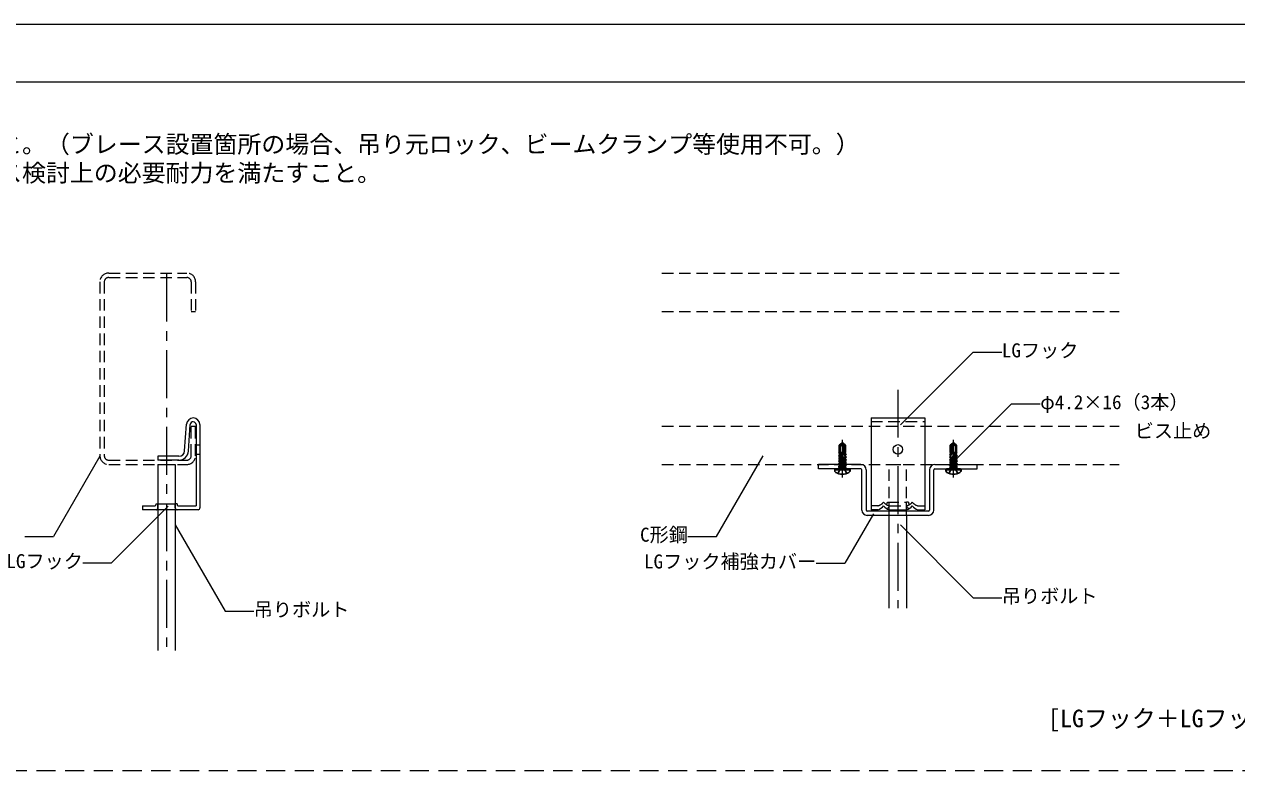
# Model space of a CAD drawing. Units: millimetres on the paper, with parts at other scales. Extents: x -195 to 195, y -140 to 138.
# Drawn here: x -91.3 to 35.4, y 59.5 to 137.5 of the extents above; entities that cross this region are included whole.
import ezdxf
from ezdxf.enums import TextEntityAlignment as Align

# ---------------------------------------------------------------- set-up
doc = ezdxf.new("R2010")
doc.units = ezdxf.units.MM
for name, pattern in [('CHAIN1', [8, 5, -1, 1, -1]), ('DASHED1', [1.8, 1.2, -0.6]), ('DASHED2', [3, 2, -1]), ('DASHED3', [4, 3, -1])]:
    doc.linetypes.add(name, pattern=pattern)
for name, color, linetype, lineweight in [('3-0_中心線', 4, 'CHAIN1', 9), ('3-1_吊り材', 7, 'Continuous', 18), ('3-6_文字', 7, 'Continuous', 18), ('3-9_躯体他', 4, 'DASHED1', 9), ('3-B_補強金具・金具・その他', 3, 'Continuous', 18), ('3-C_ビス・アンカーボルト', 2, 'DASHED1', 25), ('F-3_野縁', 7, 'Continuous', 18)]:
    doc.layers.add(name, color=color, linetype=linetype, lineweight=lineweight)
doc.styles.add('ＭＳ ゴシック', font='')
doc.styles.get('ＭＳ ゴシック').set_extended_font_data('MS Gothic')

msp = doc.modelspace()

# ---------------------------------------------------------------- linework, layer by layer
at = {"layer": '3-0_中心線'}
for p, q in [((-76.4, 111.433), (-76.4, 72.053)), ((0, 99.309), (0, 76.495)), ((-5.8, 90.137), (-5.8, 94.085)), ((5.8, 90.137), (5.8, 94.085))]:
    msp.add_line(p, q, dxfattribs=at)
at = {"layer": '3-1_吊り材'}
for p, q in [((-77.3, 91.5), (-75.5, 91.5)), ((-77.3, 91.5), (-77.3, 87.375)), ((-75.5, 91.5), (-75.5, 87.375)), ((-77.3, 86.775), (-77.3, 72.053)), ((-75.5, 86.775), (-75.5, 72.053)), ((-0.9, 76.495), (-0.9, 86.18)), ((0.9, 86.18), (0.9, 76.495))]:
    msp.add_line(p, q, dxfattribs=at)
at = {"layer": '3-1_吊り材', "linetype": 'DASHED1'}
for p, q in [((0.9, 86.18), (0.9, 91.5)), ((-77.3, 87.375), (-77.3, 86.775)), ((-75.5, 87.375), (-75.5, 86.775))]:
    msp.add_line(p, q, dxfattribs=at)
msp.add_lwpolyline([(-0.9, 86.18), (-0.9, 91.5), (0.9, 91.5)], dxfattribs=at)
at = {"layer": '3-6_文字'}
for p, q in [((0.257, 95.65), (7.861, 103.254)), ((7.861, 103.254), (10.861, 103.254)), ((6.193, 92.162), (11.871, 97.841)), ((11.871, 97.841), (14.871, 97.841)), ((-83.368, 92.361), (-88.199, 83.993)), ((-18.933, 83.993), (-14.081, 92.397)), ((-76.224, 87.146), (-82.138, 81.233)), ((-2.542, 86.362), (-5.525, 81.194)), ((-75.5, 85.182), (-70.297, 76.169)), ((0.257, 85.182), (7.861, 77.578)), ((-91.199, 83.993), (-88.199, 83.993)), ((-21.933, 83.993), (-18.933, 83.993)), ((-85.138, 81.233), (-82.138, 81.233)), ((-8.525, 81.194), (-5.525, 81.194)), ((7.861, 77.578), (10.861, 77.578)), ((-70.297, 76.169), (-67.297, 76.169))]:
    msp.add_line(p, q, dxfattribs=at)
at = {"layer": '3-9_躯体他'}
for p, q in [((-82.448, 111.5), (-74.288, 111.5)), ((-24.649, 111.5), (23.133, 111.5)), ((-83.368, 110.58), (-83.368, 92.42)), ((-82.908, 110.58), (-82.908, 92.42)), ((-82.448, 111.04), (-74.288, 111.04)), ((-73.368, 110.58), (-73.368, 107.5)), ((-24.649, 107.5), (23.133, 107.5)), ((-73.368, 92.42), (-73.368, 95.5)), ((-24.649, 95.5), (23.133, 95.5)), ((-82.448, 91.96), (-74.288, 91.96)), ((-82.448, 91.5), (-74.288, 91.5)), ((-24.649, 91.5), (23.133, 91.5))]:
    msp.add_line(p, q, dxfattribs=at)
for points in [[(-73.828, 110.58), (-73.828, 107.5), (-73.368, 107.5)], [(-73.828, 92.42), (-73.828, 95.5), (-73.368, 95.5)]]:
    msp.add_lwpolyline(points, dxfattribs=at)
for centre, radius, start, end in [((-82.448, 110.58), 0.92, 90, 180), ((-74.288, 110.58), 0.92, 0, 90), ((-82.448, 110.58), 0.46, 90, 180), ((-74.288, 110.58), 0.46, 0, 90), ((-82.448, 92.42), 0.92, 180, 270), ((-82.448, 92.42), 0.46, 180, 270), ((-74.288, 92.42), 0.92, 270, 0), ((-74.288, 92.42), 0.46, 270, 0)]:
    msp.add_arc(centre, radius, start, end, dxfattribs=at)
at = {"layer": '3-B_補強金具・金具・その他'}
for p, q in [((-2.8, 96.375), (-2.8, 86.775)), ((-74.515, 92.921), (-74.32, 95.711)), ((-74.116, 92.893), (-73.921, 95.683)), ((-73.322, 95.662), (-73.322, 87.175)), ((-72.922, 95.662), (-72.911, 86.985)), ((-75.113, 92.362), (-77.322, 92.362)), ((-77.322, 92.362), (-77.322, 91.962)), ((-75.113, 91.962), (-77.322, 91.962)), ((-3.86, 91.5), (-8.3, 91.5)), ((3.86, 91.5), (8.3, 91.5)), ((-3.76, 86.74), (-3.76, 90.94)), ((-3.3, 90.94), (-3.3, 86.74)), ((3.3, 90.94), (3.3, 86.74)), ((3.76, 86.74), (3.76, 90.94)), ((-78.9, 87.175), (-77.6, 87.175)), ((-78.9, 87.175), (-78.9, 86.775)), ((-73.111, 86.775), (-78.9, 86.775)), ((-77.5, 87.375), (-75.5, 87.375)), ((-75.3, 87.375), (-75.5, 87.375)), ((-75.2, 87.175), (-73.322, 87.175)), ((3.2, 86.64), (-3.2, 86.64)), ((3.2, 86.18), (-3.2, 86.18)), ((-2.1, 86.775), (-2.8, 86.775)), ((-0.9, 86.775), (0.9, 86.775)), ((2.1, 86.775), (2.8, 86.775))]:
    msp.add_line(p, q, dxfattribs=at)
at = {"layer": '3-B_補強金具・金具・その他', "linetype": 'DASHED1'}
for p, q in [((-2.8, 95.975), (2.8, 95.975)), ((-73.322, 93.562), (-72.922, 93.562)), ((-73.322, 92.562), (-72.922, 92.562)), ((-1.1, 87.558), (0.9, 87.558)), ((-1.1, 87.558), (-0.9, 87.558)), ((-0.9, 87.158), (-0.9, 87.558)), ((1.1, 87.558), (0.9, 87.558)), ((0.9, 87.158), (0.9, 87.558)), ((-2.1, 87.175), (-2.8, 87.175)), ((-0.9, 87.175), (0.9, 87.175)), ((2.1, 87.175), (2.8, 87.175))]:
    msp.add_line(p, q, dxfattribs=at)
at = {"layer": '3-B_補強金具・金具・その他', "linetype": 'DASHED3'}
for p, q in [((-77.3, 86.975), (-77.3, 87.375)), ((-75.5, 86.975), (-75.5, 87.375))]:
    msp.add_line(p, q, dxfattribs=at)
at = {"layer": '3-B_補強金具・金具・その他'}
for points in [[(-2.8, 96.375), (2.8, 96.375), (2.8, 86.775)], [(-3.86, 91.04), (-8.3, 91.04), (-8.3, 91.5)], [(3.86, 91.04), (8.3, 91.04), (8.3, 91.5)]]:
    msp.add_lwpolyline(points, dxfattribs=at)
msp.add_circle((0, 93.074), 0.5, dxfattribs=at)
for centre, radius, start, end in [((-73.622, 95.662), 0.7, 0, 176), ((-73.622, 95.662), 0.3, 0, 176), ((-75.113, 92.962), 0.6, 270, 356), ((-75.113, 92.962), 1, 270, 356), ((-3.86, 90.94), 0.56, 0, 90), ((3.86, 90.94), 0.56, 90, 180), ((-3.86, 90.94), 0.1, 0, 90), ((3.86, 90.94), 0.1, 90, 180), ((-77.689, 87.344), 0.192, 297.7261, 9.1438), ((-75.111, 87.344), 0.192, 170.8562, 242.2739), ((-73.111, 86.975), 0.2, 270, 3), ((-3.2, 86.74), 0.56, 180, 270), ((-3.2, 86.74), 0.1, 180, 270), ((-2.367, 87.825), 1.084, 284.25754, 323.1226), ((-0.633, 87.825), 1.084, 216.8774, 255.74246), ((0.633, 87.825), 1.084, 284.25754, 323.1226), ((2.367, 87.825), 1.084, 216.8774, 255.74246), ((3.2, 86.74), 0.56, 270, 0), ((3.2, 86.74), 0.1, 270, 0)]:
    msp.add_arc(centre, radius, start, end, dxfattribs=at)
at = {"layer": '3-B_補強金具・金具・その他', "linetype": 'DASHED1'}
for centre, radius, start, end in [((-2.367, 88.225), 1.084, 284.25754, 323.1226), ((-0.633, 88.225), 1.084, 216.8774, 255.74246), ((-1.289, 87.527), 0.192, 297.7261, 9.1438), ((0.633, 88.225), 1.084, 284.25754, 323.1226), ((1.289, 87.527), 0.192, 170.8562, 242.2739), ((2.367, 88.225), 1.084, 216.8774, 255.74246), ((-77.5, 86.975), 0.2, 270, 360), ((-75.3, 86.975), 0.2, 180, 270), ((-1.1, 87.158), 0.2, 270, 0), ((1.1, 87.158), 0.2, 180, 270)]:
    msp.add_arc(centre, radius, start, end, dxfattribs=at)
at = {"layer": '3-C_ビス・アンカーボルト'}
for p, q in [((-5.872, 93.724), (-5.8, 93.74)), ((-5.82, 93.652), (-5.8, 93.74)), ((-5.8, 93.74), (-5.728, 93.724)), ((5.8, 93.74), (5.728, 93.724)), ((5.872, 93.724), (5.8, 93.74)), ((5.82, 93.652), (5.8, 93.74)), ((-6.22, 92.421), (-6.1, 92.491)), ((-6.165, 92.652), (-6.14, 92.74)), ((-6.165, 92.652), (-6.1, 92.614)), ((-5.869, 92.605), (-6.165, 92.652)), ((-6.14, 93.536), (-5.872, 93.724)), ((-6.09, 93.49), (-6.14, 93.536)), ((-6.14, 92.74), (-6.14, 93.536)), ((-5.864, 92.74), (-6.14, 92.74)), ((-5.812, 92.546), (-6.1, 92.614)), ((-6.1, 92.491), (-6.1, 92.614)), ((-6.1, 92.491), (-5.776, 92.415)), ((-5.893, 92.695), (-6.088, 92.74)), ((-6.02, 93.329), (-6.02, 92.74)), ((-5.961, 92.74), (-5.858, 92.716)), ((-5.941, 93.48), (-5.928, 93.49)), ((-5.893, 92.695), (-5.858, 92.716)), ((-5.893, 92.695), (-5.869, 92.605)), ((-5.812, 92.546), (-5.869, 92.605)), ((-5.864, 92.74), (-5.713, 92.181)), ((-5.837, 92.64), (-5.522, 92.64)), ((-5.79, 93.459), (-5.76, 93.407)), ((-5.62, 93.359), (-5.782, 93.64)), ((-5.76, 93.407), (-5.76, 92.354)), ((-5.728, 93.724), (-5.46, 93.536)), ((-5.62, 93.359), (-5.62, 92.64)), ((-5.564, 92.618), (-5.567, 92.557)), ((-5.531, 92.48), (-5.567, 92.557)), ((-5.401, 92.531), (-5.567, 92.557)), ((-5.564, 92.618), (-5.522, 92.637)), ((-5.415, 92.583), (-5.564, 92.618)), ((-5.56, 93.484), (-5.46, 93.536)), ((-5.531, 92.48), (-5.538, 92.359)), ((-5.5, 92.473), (-5.531, 92.48)), ((-5.517, 92.74), (-5.522, 92.637)), ((-5.522, 92.637), (-5.5, 92.632)), ((-5.46, 92.74), (-5.517, 92.74)), ((-5.5, 92.632), (-5.5, 92.74)), ((-5.415, 92.583), (-5.5, 92.632)), ((-5.401, 92.531), (-5.5, 92.473)), ((-5.5, 92.35), (-5.5, 92.473)), ((-5.46, 92.74), (-5.46, 93.536)), ((-5.401, 92.531), (-5.415, 92.583)), ((5.401, 92.531), (5.415, 92.583)), ((5.401, 92.531), (5.567, 92.557)), ((5.401, 92.531), (5.5, 92.473)), ((5.415, 92.583), (5.5, 92.632)), ((5.415, 92.583), (5.564, 92.618)), ((5.728, 93.724), (5.46, 93.536)), ((5.56, 93.484), (5.46, 93.536)), ((5.46, 92.74), (5.46, 93.536)), ((5.46, 92.74), (5.517, 92.74)), ((5.5, 92.632), (5.5, 92.74)), ((5.522, 92.637), (5.5, 92.632)), ((5.5, 92.473), (5.531, 92.48)), ((5.5, 92.35), (5.5, 92.473)), ((5.517, 92.74), (5.522, 92.637)), ((5.837, 92.64), (5.522, 92.64)), ((5.564, 92.618), (5.522, 92.637)), ((5.531, 92.48), (5.567, 92.557)), ((5.531, 92.48), (5.538, 92.359)), ((5.564, 92.618), (5.567, 92.557)), ((5.62, 93.359), (5.782, 93.64)), ((5.62, 93.359), (5.62, 92.64)), ((5.864, 92.74), (5.713, 92.181)), ((5.79, 93.459), (5.76, 93.407)), ((5.76, 93.407), (5.76, 92.354)), ((6.1, 92.491), (5.776, 92.415)), ((5.812, 92.546), (6.1, 92.614)), ((5.812, 92.546), (5.869, 92.605)), ((5.961, 92.74), (5.858, 92.716)), ((5.893, 92.695), (5.858, 92.716)), ((5.864, 92.74), (6.14, 92.74)), ((5.893, 92.695), (5.869, 92.605)), ((5.869, 92.605), (6.165, 92.652)), ((6.14, 93.536), (5.872, 93.724)), ((5.893, 92.695), (6.088, 92.74)), ((5.941, 93.48), (5.928, 93.49)), ((6.02, 93.329), (6.02, 92.74)), ((6.09, 93.49), (6.14, 93.536)), ((6.165, 92.652), (6.1, 92.614)), ((6.1, 92.491), (6.1, 92.614)), ((6.22, 92.421), (6.1, 92.491)), ((6.14, 92.74), (6.14, 93.536)), ((6.165, 92.652), (6.14, 92.74)), ((-6.22, 92.401), (-6.22, 92.421)), ((-5.8, 92.351), (-6.22, 92.421)), ((-6.22, 92.401), (-6.1, 92.332)), ((-5.795, 92.33), (-6.22, 92.401)), ((-6.22, 92.139), (-6.1, 92.209)), ((-6.22, 92.119), (-6.22, 92.139)), ((-5.38, 91.998), (-6.22, 92.139)), ((-6.22, 92.119), (-6.1, 92.05)), ((-5.38, 91.978), (-6.22, 92.119)), ((-6.22, 91.857), (-6.1, 91.927)), ((-6.22, 91.837), (-6.22, 91.857)), ((-5.38, 91.716), (-6.22, 91.857)), ((-6.22, 91.837), (-6.1, 91.768)), ((-5.38, 91.696), (-6.22, 91.837)), ((-6.22, 91.575), (-6.1, 91.645)), ((-6.22, 91.555), (-6.22, 91.575)), ((-5.39, 91.44), (-6.22, 91.575)), ((-6.22, 91.555), (-6.1, 91.486)), ((-5.398, 91.404), (-6.22, 91.555)), ((-5.497, 91.2), (-6.181, 91.316)), ((-6.164, 91.241), (-6.119, 91.215)), ((-5.991, 91.2), (-6.164, 91.241)), ((-6.12, 91.2), (-6.119, 91.215)), ((-6.058, 91.2), (-6.119, 91.215)), ((-6.109, 91.358), (-6.1, 91.482)), ((-6.109, 91.358), (-5.481, 91.211)), ((-5.731, 92.245), (-6.1, 92.332)), ((-6.1, 92.209), (-6.1, 92.332)), ((-6.1, 92.209), (-5.5, 92.068)), ((-5.5, 91.909), (-6.1, 92.05)), ((-6.1, 91.927), (-6.1, 92.05)), ((-6.1, 91.927), (-5.5, 91.786)), ((-6.1, 91.645), (-6.1, 91.768)), ((-5.5, 91.627), (-6.1, 91.768)), ((-6.1, 91.645), (-5.5, 91.504)), ((-6.1, 91.482), (-6.1, 91.486)), ((-5.491, 91.35), (-6.1, 91.486)), ((-5.801, 92.351), (-5.795, 92.33)), ((-5.8, 92.351), (-5.776, 92.415)), ((-5.731, 92.245), (-5.795, 92.33)), ((-5.58, 92.314), (-5.581, 92.294)), ((-5.546, 92.202), (-5.581, 92.294)), ((-5.38, 92.26), (-5.581, 92.294)), ((-5.58, 92.314), (-5.538, 92.359)), ((-5.38, 92.28), (-5.58, 92.314)), ((-5.546, 92.202), (-5.549, 92.153)), ((-5.5, 92.191), (-5.546, 92.202)), ((-5.538, 92.359), (-5.5, 92.35)), ((-5.38, 92.28), (-5.5, 92.35)), ((-5.38, 92.26), (-5.5, 92.191)), ((-5.5, 92.068), (-5.5, 92.191)), ((-5.38, 91.998), (-5.5, 92.068)), ((-5.38, 91.978), (-5.5, 91.909)), ((-5.5, 91.786), (-5.5, 91.909)), ((-5.38, 91.716), (-5.5, 91.786)), ((-5.38, 91.696), (-5.5, 91.627)), ((-5.5, 91.504), (-5.5, 91.627)), ((-5.39, 91.44), (-5.5, 91.504)), ((-5.398, 91.404), (-5.491, 91.35)), ((-5.481, 91.211), (-5.491, 91.35)), ((-5.398, 91.404), (-5.39, 91.44)), ((-5.38, 92.26), (-5.38, 92.28)), ((-5.38, 91.978), (-5.38, 91.998)), ((-5.38, 91.696), (-5.38, 91.716)), ((5.38, 92.28), (5.5, 92.35)), ((5.38, 92.28), (5.58, 92.314)), ((5.38, 92.26), (5.581, 92.294)), ((5.38, 92.26), (5.38, 92.28)), ((5.38, 92.26), (5.5, 92.191)), ((5.38, 91.998), (6.22, 92.139)), ((5.38, 91.978), (6.22, 92.119)), ((5.38, 91.998), (5.5, 92.068)), ((5.38, 91.978), (5.38, 91.998)), ((5.38, 91.978), (5.5, 91.909)), ((5.38, 91.716), (6.22, 91.857)), ((5.38, 91.696), (6.22, 91.837)), ((5.38, 91.716), (5.5, 91.786)), ((5.38, 91.696), (5.38, 91.716)), ((5.38, 91.696), (5.5, 91.627)), ((5.39, 91.44), (6.22, 91.575)), ((5.39, 91.44), (5.5, 91.504)), ((5.398, 91.404), (5.39, 91.44)), ((5.398, 91.404), (6.22, 91.555)), ((5.398, 91.404), (5.491, 91.35)), ((6.109, 91.358), (5.481, 91.211)), ((5.481, 91.211), (5.491, 91.35)), ((5.491, 91.35), (6.1, 91.486)), ((5.497, 91.2), (6.181, 91.316)), ((5.538, 92.359), (5.5, 92.35)), ((6.1, 92.209), (5.5, 92.068)), ((5.5, 92.191), (5.546, 92.202)), ((5.5, 92.068), (5.5, 92.191)), ((5.5, 91.909), (6.1, 92.05)), ((6.1, 91.927), (5.5, 91.786)), ((5.5, 91.786), (5.5, 91.909)), ((5.5, 91.627), (6.1, 91.768)), ((6.1, 91.645), (5.5, 91.504)), ((5.5, 91.504), (5.5, 91.627)), ((5.58, 92.314), (5.538, 92.359)), ((5.546, 92.202), (5.581, 92.294)), ((5.546, 92.202), (5.549, 92.153)), ((5.58, 92.314), (5.581, 92.294)), ((5.731, 92.245), (6.1, 92.332)), ((5.731, 92.245), (5.795, 92.33)), ((5.8, 92.351), (5.776, 92.415)), ((5.795, 92.33), (6.22, 92.401)), ((5.801, 92.351), (5.795, 92.33)), ((5.8, 92.351), (6.22, 92.421)), ((5.991, 91.2), (6.164, 91.241)), ((6.058, 91.2), (6.119, 91.215)), ((6.22, 92.401), (6.1, 92.332)), ((6.1, 92.209), (6.1, 92.332)), ((6.22, 92.139), (6.1, 92.209)), ((6.22, 92.119), (6.1, 92.05)), ((6.1, 91.927), (6.1, 92.05)), ((6.22, 91.857), (6.1, 91.927)), ((6.22, 91.837), (6.1, 91.768)), ((6.1, 91.645), (6.1, 91.768)), ((6.22, 91.575), (6.1, 91.645)), ((6.22, 91.555), (6.1, 91.486)), ((6.1, 91.482), (6.1, 91.486)), ((6.109, 91.358), (6.1, 91.482)), ((6.164, 91.241), (6.119, 91.215)), ((6.12, 91.2), (6.119, 91.215)), ((6.22, 92.401), (6.22, 92.421)), ((6.22, 92.119), (6.22, 92.139)), ((6.22, 91.837), (6.22, 91.857)), ((6.22, 91.555), (6.22, 91.575)), ((-6.26, 90.564), (-6.029, 91.027)), ((-6.22, 91.04), (-6.157, 91.103)), ((-6.154, 91.2), (-6.157, 91.103)), ((-5.443, 91.103), (-6.157, 91.103)), ((-6.154, 91.2), (-5.446, 91.2)), ((-5.8, 91.149), (-6.029, 91.027)), ((-5.8, 91.149), (-5.571, 91.027)), ((-5.34, 90.564), (-5.571, 91.027)), ((-5.446, 91.2), (-5.443, 91.103)), ((-5.38, 91.04), (-5.443, 91.103)), ((5.34, 90.564), (5.571, 91.027)), ((5.38, 91.04), (5.443, 91.103)), ((5.446, 91.2), (5.443, 91.103)), ((5.443, 91.103), (6.157, 91.103)), ((6.154, 91.2), (5.446, 91.2)), ((5.8, 91.149), (5.571, 91.027)), ((5.8, 91.149), (6.029, 91.027)), ((6.26, 90.564), (6.029, 91.027)), ((6.154, 91.2), (6.157, 91.103)), ((6.22, 91.04), (6.157, 91.103))]:
    msp.add_line(p, q, dxfattribs=at)
at = {"layer": '3-C_ビス・アンカーボルト', "linetype": 'Continuous'}
for p, q in [((-6.6, 90.94), (-6.6, 90.88)), ((-6.6, 90.94), (-5, 90.94)), ((-6.5, 91.04), (-5.1, 91.04)), ((-5, 90.94), (-5, 90.88)), ((5, 90.94), (5, 90.88)), ((6.6, 90.94), (5, 90.94)), ((6.5, 91.04), (5.1, 91.04)), ((6.6, 90.94), (6.6, 90.88))]:
    msp.add_line(p, q, dxfattribs=at)
at = {"layer": '3-C_ビス・アンカーボルト'}
for points in [[(-5.728, 93.724), (-5.782, 93.64), (-5.8, 93.74)], [(5.728, 93.724), (5.782, 93.64), (5.8, 93.74)], [(-5.782, 93.64), (-5.56, 93.484), (-5.56, 92.64)], [(5.782, 93.64), (5.56, 93.484), (5.56, 92.64)], [(-6.164, 91.241), (-6.181, 91.316), (-6.109, 91.358)], [(6.164, 91.241), (6.181, 91.316), (6.109, 91.358)]]:
    msp.add_lwpolyline(points, dxfattribs=at)
for centre, radius, start, end in [((-6.24, 93.329), 0.22, 0, 47.15434), ((-6.01, 93.577), 0.119, 227.15434, 305), ((-5.836, 93.329), 0.184, 125.00002, 180), ((-6.082, 93.71), 0.269, 305, 347.5), ((-5.873, 93.411), 0.0958, 30.00002, 125.00002), ((-5.557, 93.594), 0.269, 167.5, 210.00002), ((5.557, 93.594), 0.269, 329.99998, 12.5), ((5.873, 93.411), 0.0958, 54.99998, 149.99998), ((6.082, 93.71), 0.269, 192.5, 235), ((6.01, 93.577), 0.119, 235, 312.84566), ((5.836, 93.329), 0.184, 0, 54.99998), ((6.24, 93.329), 0.22, 132.84566, 180), ((-5.61, 92.29), 0.15, 226.4554, 293.92075), ((5.61, 92.29), 0.15, 246.07925, 313.5446)]:
    msp.add_arc(centre, radius, start, end, dxfattribs=at)
at = {"layer": '3-C_ビス・アンカーボルト', "linetype": 'Continuous'}
for centre, radius, start, end in [((-6.5, 90.94), 0.1, 90, 180), ((-6.36, 90.88), 0.24, 180, 238.10922), ((-5.8, 91.78), 1.3, 238.10922, 301.89079), ((-5.24, 90.88), 0.24, 301.89079, 0), ((-5.1, 90.94), 0.1, 0, 90), ((5.1, 90.94), 0.1, 90, 180), ((5.24, 90.88), 0.24, 180, 238.10921), ((5.8, 91.78), 1.3, 238.10921, 301.89078), ((6.36, 90.88), 0.24, 301.89078, 0), ((6.5, 90.94), 0.1, 0, 90)]:
    msp.add_arc(centre, radius, start, end, dxfattribs=at)
at = {"layer": 'F-3_野縁', "color": 3}
for p, q in [((-195, 137.5), (195, 137.5)), ((-191, 131.5), (191, 131.5))]:
    msp.add_line(p, q, dxfattribs=at)
at = {"layer": 'F-3_野縁', "linetype": 'DASHED2'}
msp.add_line((191, 59.5), (-191, 59.5), dxfattribs=at)

# ---------------------------------------------------------------- texts
at = {"layer": '3-6_文字', "style": 'ＭＳ ゴシック'}
for s, height, p in [('\u3000・ブレース設置箇所の吊り元が全てLGフック＋LGフック補強カバーの仕様であること。（ブレース設置箇所の場合、吊り元ロック、ビームクランプ等使用不可。）', 1.833, (-189, 123.5)), ('\u3000・LGフック、LGフック補強カバーは、メーカーにより明示された許容荷重がブレース検討上の必要耐力を満たすこと。', 1.833, (-189, 120.5)), ('LGフック', 1.466, (10.861, 102.254)), ('φ4.2×16（3本）', 1.466, (14.871, 96.841)), ('ビス止め', 1.466, (24.747, 93.841)), ('C形鋼', 1.466, (-26.933, 82.993)), ('LGフック', 1.466, (-93.138, 80.233)), ('LGフック補強カバー', 1.466, (-26.525, 80.194)), ('吊りボルト', 1.466, (10.861, 76.578)), ('吊りボルト', 1.466, (-67.297, 75.169)), ('[LGフック＋LGフック補強カバー詳細図]', 1.833, (15.7, 63.5))]:
    msp.add_text(s, height=height, dxfattribs=at).set_placement(p, align=Align.BOTTOM_LEFT)

doc.saveas('drawing.dxf')
